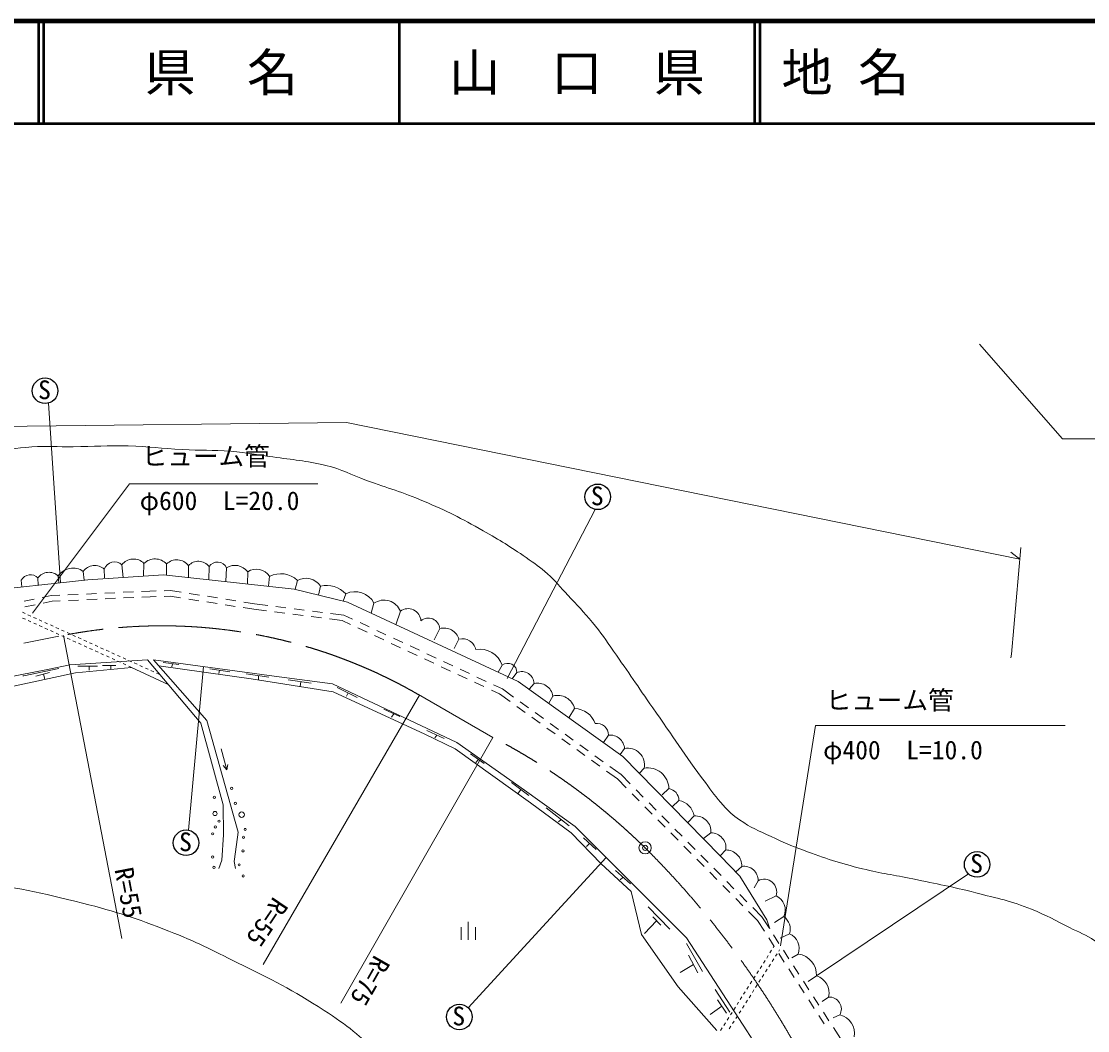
# Model space of a CAD drawing. Units: millimetres, scale not verified. Extents: x 40000 to 680000, y 20000 to 380000.
# Drawn here: x 296076 to 400311, y 281364 to 380000 of the extents above; entities that cross this region are included whole.
import ezdxf
from ezdxf.enums import TextEntityAlignment as Align

# ---------------------------------------------------------------- set-up
doc = ezdxf.new("R2010")
doc.units = ezdxf.units.MM
doc.header["$LTSCALE"] = 1000
doc.header["$PDMODE"] = 32
doc.header["$PDSIZE"] = 500
doc.linetypes.add('CHAIN', pattern=[18.5, 12, -1.5, 3.5, -1.5])
for name, color, linetype, lineweight in [('M-BGD', 7, 'Continuous', 13), ('M-BMK', 2, 'CHAIN', 13), ('M-BMK-SRVR', 3, 'Continuous', 13), ('M-STR-HTXT', 7, 'Continuous', 13), ('M-TTL', 2, 'Continuous', 140), ('M-TTL-LINE', 7, 'Continuous', 50)]:
    doc.layers.add(name, color=color, linetype=linetype, lineweight=lineweight)
doc.layers.add('M-TTL-TXT', color=7, linetype='Continuous')
doc.styles.add('ＭＳ ゴシック', font='')
doc.styles.get('ＭＳ ゴシック').set_extended_font_data('MS Gothic')

msp = doc.modelspace()

# ---------------------------------------------------------------- linework, layer by layer
at = {"layer": 'M-BGD'}
for p, q in [((397839, 339214), (389744, 348437)), ((298731, 342695), (299896, 325138)), ((397839, 339214), (435767, 339214)), ((352173, 332308), (343575, 315772)), ((304176, 326461), (304207, 325631)), ((305904, 326888), (306019, 325654)), ((308054, 327026), (308025, 325784)), ((310275, 326971), (310279, 325877)), ((312414, 326804), (312430, 325644)), ((314431, 326721), (314393, 325431)), ((316133, 326592), (316064, 325250)), ((296076, 325400), (296137, 324729)), ((297696, 325607), (297734, 324903)), ((299683, 325786), (299750, 325122)), ((302132, 326248), (302220, 325390)), ((318205, 326215), (318192, 325019)), ((320343, 325763), (320239, 324797)), ((323065, 325367), (322840, 324502)), ((306026, 324204), (307025, 324250)), ((307824, 324288), (308648, 324326)), ((308648, 324326), (309253, 324341)), ((310053, 324361), (310657, 324376)), ((310657, 324376), (311704, 324212)), ((325326, 324812), (325136, 323932)), ((296345, 323331), (297325, 323531)), ((298108, 323692), (299008, 323876)), ((298197, 323146), (299077, 323326)), ((299008, 323876), (299833, 323914)), ((299077, 323326), (299877, 323364)), ((300632, 323951), (301631, 323998)), ((300676, 323401), (301675, 323448)), ((302430, 324035), (303429, 324082)), ((302474, 323485), (303473, 323532)), ((304228, 324120), (305227, 324166)), ((304272, 323569), (305271, 323616)), ((306070, 323653), (307069, 323700)), ((307868, 323737), (308668, 323775)), ((308668, 323775), (309245, 323789)), ((310044, 323808), (310621, 323823)), ((310621, 323823), (311647, 323662)), ((312437, 323538), (313425, 323383)), ((312494, 324088), (313482, 323933)), ((314215, 323260), (315203, 323105)), ((314272, 323809), (315260, 323655)), ((316051, 323531), (317039, 323376)), ((317829, 323252), (318875, 323088)), ((327806, 324065), (327551, 323332)), ((330547, 323139), (330258, 322162)), ((296179, 322246), (296452, 322122)), ((296434, 322786), (297413, 322986)), ((315994, 322981), (316982, 322826)), ((317772, 322702), (318797, 322542)), ((318797, 322542), (320045, 322382)), ((318875, 323088), (320162, 322924)), ((320839, 322281), (321831, 322154)), ((320955, 322823), (321947, 322696)), ((322741, 322594), (323733, 322468)), ((324526, 322366), (325518, 322239)), ((326312, 322138), (327599, 321974)), ((333137, 322357), (332681, 321038)), ((296195, 321691), (296468, 321568)), ((296725, 321998), (296999, 321874)), ((296741, 321444), (297015, 321320)), ((297272, 321751), (297545, 321627)), ((297288, 321197), (297561, 321073)), ((297819, 321503), (298092, 321380)), ((298365, 321256), (298638, 321132)), ((322625, 322053), (323616, 321926)), ((324410, 321825), (325402, 321698)), ((326195, 321597), (327444, 321437)), ((327444, 321437), (328239, 321067)), ((327599, 321974), (328457, 321574)), ((329182, 321236), (330089, 320814)), ((297835, 320949), (298108, 320826)), ((298381, 320702), (298655, 320578)), ((298912, 321009), (299185, 320885)), ((298928, 320454), (299201, 320331)), ((299458, 320761), (299732, 320638)), ((299474, 320207), (299748, 320083)), ((300005, 320514), (300278, 320390)), ((300552, 320267), (300825, 320143)), ((301098, 320019), (301372, 319895)), ((328965, 320729), (329871, 320307)), ((330814, 320476), (331721, 320054)), ((336969, 320652), (336447, 319562)), ((300021, 319960), (300294, 319836)), ((300568, 319712), (300841, 319589)), ((301114, 319465), (301388, 319341)), ((301645, 319772), (301918, 319648)), ((301661, 319218), (301934, 319094)), ((302192, 319524), (302465, 319401)), ((302208, 318970), (302481, 318847)), ((302738, 319277), (303011, 319153)), ((303285, 319030), (303558, 318906)), ((330596, 319969), (331503, 319547)), ((332228, 319209), (333135, 318787)), ((332446, 319717), (333352, 319295)), ((338854, 319615), (338400, 318697)), ((302754, 318723), (303028, 318599)), ((303301, 318475), (303574, 318352)), ((303831, 318782), (304105, 318659)), ((303848, 318228), (304121, 318104)), ((304378, 318535), (304651, 318411)), ((304394, 317981), (304667, 317857)), ((304925, 318288), (305198, 318164)), ((305471, 318040), (305745, 317916)), ((333860, 318449), (334766, 318027)), ((334078, 318957), (334984, 318535)), ((335709, 318197), (336616, 317775)), ((302719, 316977), (302698, 316605)), ((304811, 317057), (304827, 316670)), ((304941, 317733), (305214, 317610)), ((305487, 317486), (305761, 317362)), ((306018, 317793), (306291, 317669)), ((306034, 317239), (306307, 317115)), ((306565, 317545), (306838, 317422)), ((306581, 316991), (306860, 316865)), ((307111, 317298), (307385, 317174)), ((307658, 317051), (307931, 316927)), ((309935, 317344), (311479, 317151)), ((310860, 317228), (310797, 316923)), ((313888, 316949), (312423, 300951)), ((335492, 317690), (336398, 317268)), ((337123, 316930), (338030, 316508)), ((337341, 317437), (338248, 317015)), ((343092, 317066), (342688, 316395)), ((297495, 315991), (298837, 316356)), ((298238, 316193), (298385, 315721)), ((308204, 316803), (308478, 316680)), ((308751, 316556), (309024, 316432)), ((309298, 316308), (309609, 316167)), ((314490, 316735), (316468, 316439)), ((315441, 316592), (315374, 316254)), ((318040, 316239), (320279, 315897)), ((319268, 316051), (319249, 315646)), ((338755, 316170), (339662, 315748)), ((338973, 316677), (339880, 316255)), ((340605, 315918), (341511, 315496)), ((344514, 316350), (344058, 315760)), ((322160, 315634), (324406, 315320)), ((323401, 315461), (323317, 315003)), ((326951, 314905), (328920, 313920)), ((340387, 315410), (341294, 314988)), ((342237, 315158), (343095, 314758)), ((346200, 315295), (345713, 314724)), ((327863, 314059), (328035, 314363)), ((342019, 314651), (342814, 314280)), ((342814, 314280), (343874, 313516)), ((343095, 314758), (344194, 313965)), ((348046, 314061), (347624, 313358)), ((331518, 312793), (333084, 312064)), ((344523, 313048), (345334, 312463)), ((344843, 313497), (345654, 312912)), ((350156, 312846), (349601, 311944)), ((332489, 312341), (332252, 312013)), ((345982, 311995), (346793, 311409)), ((346303, 312444), (347114, 311859)), ((335700, 310713), (337414, 309911)), ((347442, 310941), (348253, 310356)), ((347762, 311391), (348573, 310806)), ((336685, 310252), (336503, 309969)), ((348902, 309888), (349713, 309303)), ((349222, 310338), (350033, 309753)), ((353478, 310245), (352969, 309534)), ((316161, 306842), (315613, 308916)), ((350362, 308835), (351173, 308250)), ((350682, 309285), (351493, 308700)), ((355044, 308927), (354608, 308362)), ((339984, 308428), (341310, 307475)), ((340731, 307832), (340503, 307557)), ((351821, 307782), (352632, 307197)), ((352142, 308231), (352953, 307646)), ((316161, 306842), (315791, 307262)), ((316161, 306842), (316275, 307390)), ((353281, 306729), (354341, 305965)), ((353601, 307178), (354701, 306385)), ((356946, 307024), (356504, 306514)), ((344004, 305608), (345689, 304332)), ((354341, 305965), (355209, 305088)), ((354701, 306385), (355605, 305472)), ((344902, 304928), (344598, 304524)), ((355772, 304519), (356475, 303809)), ((356168, 304904), (356872, 304193)), ((359376, 305027), (358707, 304420)), ((357434, 303625), (358138, 302914)), ((360361, 303872), (359708, 303247)), ((347372, 303146), (349624, 301396)), ((357038, 303240), (357742, 302530)), ((358701, 302346), (359405, 301635)), ((361840, 302346), (361211, 301714)), ((348853, 301995), (348577, 301760)), ((358305, 301961), (359008, 301251)), ((351015, 300208), (352270, 299056)), ((359571, 300682), (360275, 299972)), ((359968, 301067), (360671, 300356)), ((363479, 300688), (362765, 300130)), ((351611, 299661), (351314, 299362)), ((360838, 299403), (361541, 298693)), ((361234, 299788), (361938, 299077)), ((339762, 283597), (353260, 298276)), ((362104, 298124), (362808, 297414)), ((362501, 298509), (363204, 297798)), ((364936, 299022), (364399, 298464)), ((363767, 297229), (364471, 296519)), ((366504, 297410), (365923, 296882)), ((354152, 297012), (355628, 295725)), ((354897, 296362), (354628, 296115)), ((363371, 296845), (364074, 296135)), ((388653, 296696), (373803, 286712)), ((364637, 295566), (365341, 294856)), ((365034, 295950), (365737, 295240)), ((368105, 296019), (367711, 295324)), ((365904, 294287), (366608, 293577)), ((366300, 294671), (367004, 293961)), ((369846, 294539), (368783, 294011)), ((357363, 293457), (359471, 291269)), ((367170, 293008), (368039, 292132)), ((367567, 293392), (368471, 292479)), ((339757, 290252), (339757, 292002)), ((358171, 292106), (356982, 290860)), ((357793, 292501), (358588, 291670)), ((368039, 292132), (368706, 291097)), ((368471, 292479), (369163, 291407)), ((370618, 292514), (369712, 291946)), ((339057, 290252), (339057, 291477)), ((340457, 290252), (340457, 291477)), ((371168, 290840), (370240, 290392)), ((361088, 289888), (362646, 287144)), ((369140, 290425), (369682, 289585)), ((369596, 290735), (370138, 289895)), ((369256, 288969), (369417, 289222)), ((369579, 289475), (369665, 289610)), ((369789, 288629), (369950, 288882)), ((370111, 289136), (370198, 289271)), ((370115, 288912), (370657, 288072)), ((370572, 289222), (371114, 288382)), ((372015, 288852), (371393, 288471)), ((361781, 287824), (360477, 287032)), ((361295, 288730), (362213, 287020)), ((368290, 287450), (368451, 287703)), ((368612, 287956), (368773, 288210)), ((368934, 288463), (369095, 288716)), ((369145, 287617), (369306, 287870)), ((369467, 288123), (369628, 288376)), ((371548, 287710), (372090, 286870)), ((367645, 286438), (367806, 286691)), ((367967, 286944), (368128, 287197)), ((368500, 286605), (368661, 286858)), ((368822, 287111), (368983, 287364)), ((371091, 287400), (371633, 286560)), ((373803, 286712), (372998, 286161)), ((367000, 285426), (367162, 285679)), ((367323, 285932), (367484, 286185)), ((367855, 285593), (368017, 285846)), ((368178, 286099), (368339, 286352)), ((372067, 285887), (372609, 285047)), ((372524, 286197), (373066, 285357)), ((363907, 285396), (365343, 283165)), ((366356, 284414), (366517, 284667)), ((366678, 284920), (366839, 285173)), ((367211, 284581), (367372, 284834)), ((367533, 285087), (367694, 285340)), ((373499, 284685), (374042, 283844)), ((374988, 284651), (374363, 284202)), ((364558, 283757), (363418, 282938)), ((364140, 284382), (365008, 283084)), ((365711, 283401), (365873, 283655)), ((366034, 283908), (366195, 284161)), ((366566, 283568), (366728, 283821)), ((366889, 284074), (367050, 284328)), ((373043, 284375), (373585, 283534)), ((365067, 282389), (365228, 282642)), ((365389, 282895), (365550, 283148)), ((365922, 282556), (366083, 282809)), ((366244, 283062), (366405, 283315)), ((374018, 282862), (374561, 282022)), ((374475, 283172), (375017, 282332)), ((376083, 282900), (375433, 282609)), ((364422, 281377), (364583, 281630)), ((364745, 281883), (364906, 282136)), ((365277, 281544), (365438, 281797)), ((365600, 282050), (365761, 282303)), ((375451, 281660), (376143, 280588))]:
    msp.add_line(p, q, dxfattribs=at)
for points in [[(291766, 324254), (302590, 325431), (309971, 325911), (322751, 324524), (327948, 323234), (344650, 315485), (354886, 308163), (364399, 298464), (366318, 296471), (368941, 292203), (369228, 291306)], [(250117, 306485), (259589, 308993), (270141, 311010), (277506, 312483), (287097, 314405), (298625, 316662), (300802, 317127), (308408, 317591)], [(301587, 316974), (301702, 316970), (303525, 316983)], [(304009, 317059), (304061, 317055), (305318, 317059)], [(308408, 317591), (313612, 311426), (315792, 303442), (315839, 300485), (315669, 298017), (315378, 297226)], [(308987, 317609), (320786, 316020), (326486, 315267), (338637, 309513), (345262, 304864), (350215, 301321)], [(308987, 317609), (314214, 311668), (317286, 300778), (317002, 298850), (316880, 297890), (317011, 297211)], [(309510, 317014), (318556, 315755), (326562, 314490), (335528, 310343), (338490, 308902), (345839, 303634), (349832, 300703), (352771, 297661), (355673, 294964), (356698, 290769), (360269, 285645), (364070, 281383)], [(251391, 305250), (260085, 307739), (268768, 309585), (274099, 310649), (281125, 312119), (292409, 314426), (301356, 316338), (306860, 316865), (310436, 315188)], [(296234, 316027), (296336, 316027), (299741, 316742)], [(350215, 301321), (354576, 296961), (361100, 290448), (366992, 281354), (371098, 274964), (382189, 252804)]]:
    msp.add_lwpolyline(points, dxfattribs=at)
at = {"layer": 'M-BGD', "lineweight": 25}
for centre in [(298396, 343899), (352424, 333532), (312178, 299725), (389506, 297609), (338889, 282703)]:
    msp.add_circle(centre, 1250, dxfattribs=at)
at = {"layer": 'M-BGD'}
for centre, radius in [((316638, 305041), 106), ((314940, 304174), 106), ((316998, 303579), 106), ((315009, 302582), 206), ((317612, 302470), 268), ((315046, 301271), 106), ((315403, 301840), 106), ((314783, 300593), 106), ((317795, 300257), 106), ((317955, 301030), 106), ((314783, 298333), 106), ((317737, 298930), 106), ((314907, 297317), 106), ((317374, 297564), 106), ((317759, 296486), 106)]:
    msp.add_circle(centre, radius, dxfattribs=at)
for centre, radius, start, end in [((307038, 326047), 1411, 43.91931, 143.45398), ((309137, 325909), 1556, 43.01383, 134.12912), ((311273, 325963), 1418, 36.41812, 134.69367), ((301130, 324836), 1731, 54.62946, 146.71628), ((303248, 325447), 1374, 47.54439, 144.37174), ((305184, 326091), 1074, 47.8978, 159.82875), ((313387, 325916), 1318, 37.65064, 137.62985), ((315247, 326192), 973, 24.2825, 147.00849), ((316966, 325287), 1548, 36.82677, 122.56354), ((319042, 324892), 1566, 33.80016, 122.32078), ((296962, 324906), 1015, 43.69577, 150.88214), ((298766, 324845), 1314, 45.75681, 144.53411), ((321421, 323615), 2403, 46.82428, 116.63805), ((323893, 323858), 1721, 33.63881, 118.73852), ((325893, 322204), 2669, 44.22774, 102.28647), ((328696, 322181), 2085, 27.37737, 115.28094), ((331524, 321694), 1744, 22.34296, 124.06751), ((333887, 321359), 1248, 2.123, 126.92811), ((335865, 320573), 1107, 4.07294, 131.25387), ((337394, 319192), 1521, 16.16378, 106.21083), ((339181, 318291), 1364, 13.84944, 103.88435), ((340881, 316313), 2335, 18.80408, 99.26761), ((343647, 316397), 869, 356.89697, 129.66977), ((344997, 315247), 1204, 2.30419, 113.62752), ((346524, 313781), 1548, 10.42474, 102.06031), ((348522, 312448), 1682, 13.69662, 106.42872), ((350121, 310698), 2148, 18.15033, 89.06262), ((352353, 310260), 1124, 359.25211, 99.80249), ((353630, 308837), 1416, 3.64043, 96.17238), ((355373, 307353), 1608, 348.18692, 101.81308), ((357291, 304967), 2086, 1.6601, 99.51964), ((359145, 303833), 1217, 1.84513, 79.04911), ((359989, 302032), 1878, 9.64027, 78.56377), ((361971, 300837), 1515, 354.37149, 94.97371), ((363497, 299233), 1455, 351.64374, 90.70653), ((364952, 297469), 1553, 357.81527, 90.58774), ((366724, 296045), 1382, 358.91371, 99.13687), ((368690, 294943), 1224, 340.72357, 118.541), ((369220, 293141), 1532, 335.87662, 65.87662), ((369706, 291288), 1529, 342.9614, 53.34688), ((370492, 289377), 1611, 340.98691, 65.21349), ((371751, 286815), 2055, 357.12911, 82.60444), ((373316, 285061), 1721, 346.24135, 73.56977), ((375052, 283473), 1180, 330.95102, 93.08275), ((375677, 281093), 1852, 349.28576, 77.3542)]:
    msp.add_arc(centre, radius, start, end, dxfattribs=at)
for points, knots in [([(263931, 331660), (265187, 331573), (265597, 331527), (266657, 331626), (267483, 331703), (267939, 331805), (268752, 331973), (269714, 332172), (270226, 332409), (271194, 332580), (272491, 332811), (273235, 332821), (274541, 332990), (276126, 333194), (277030, 333220), (278594, 333547), (280453, 333937), (281457, 334316), (283268, 334886), (284860, 335388), (285723, 335757), (287318, 336248), (289506, 336922), (290738, 337296), (292976, 337780), (294572, 338124), (295480, 338288), (297107, 338413), (298676, 338533), (299562, 338412), (301136, 338425), (303242, 338443), (304423, 338550), (306528, 338500), (308595, 338450), (309745, 338260), (311809, 338153), (313663, 338056), (314708, 338132), (316557, 337979), (318164, 337846), (319053, 337665), (320648, 337434), (322676, 337139), (323838, 337087), (325830, 336603), (327443, 336211), (328261, 335709), (329821, 335140), (331994, 334348), (333262, 334032), (335387, 333120), (337726, 332116), (339010, 331479), (341222, 330222), (342907, 329264), (343835, 328693), (345428, 327588), (346270, 327004), (346749, 326680), (347517, 326003), (348358, 325263), (348732, 324746), (349494, 323925), (350450, 322894), (351007, 322334), (351909, 321255), (352781, 320209), (353177, 319550), (353966, 318441), (355487, 316301), (356293, 315071), (357797, 312919), (359797, 310057), (360851, 308405), (362939, 305607), (363598, 304724), (363942, 304204), (364688, 303394), (365256, 302777), (365590, 302428), (366283, 301956), (367405, 301193), (368127, 300912), (369358, 300344), (370577, 299782), (371258, 299454), (372519, 298993), (374740, 298181), (375998, 297744), (378296, 297183), (380205, 296717), (381305, 296595), (383229, 296192), (385631, 295688), (386989, 295454), (389366, 294840), (391521, 294284), (392766, 294057), (394832, 293229), (396326, 292630), (397099, 292150), (398539, 291431), (399513, 290945), (400119, 290769), (401018, 290155), (402544, 289111), (403228, 288266), (404365, 286808), (405223, 285708), (405660, 285019), (406138, 283708), (406519, 282664), (406642, 282031), (406722, 280922), (406802, 279813), (406800, 279179), (406658, 278077), (406560, 277308), (406285, 276923), (406122, 276165), (405820, 274761), (405680, 273966), (405510, 272540), (405368, 271344), (405280, 270669), (405279, 269464), (405278, 268611), (405271, 268111), (405510, 267293), (405663, 266772), (405742, 266561), (406020, 266001)], [0, 0, 0, 0, 1, 1, 1, 2, 2, 2, 3, 3, 3, 4, 4, 4, 5, 5, 5, 6, 6, 6, 7, 7, 7, 8, 8, 8, 9, 9, 9, 10, 10, 10, 11, 11, 11, 12, 12, 12, 13, 13, 13, 14, 14, 14, 15, 15, 15, 16, 16, 16, 17, 17, 17, 18, 18, 18, 19, 19, 19, 20, 20, 20, 21, 21, 21, 22, 22, 22, 23, 23, 23, 24, 24, 24, 25, 25, 25, 26, 26, 26, 27, 27, 27, 28, 28, 28, 29, 29, 29, 30, 30, 30, 31, 31, 31, 32, 32, 32, 33, 33, 33, 34, 34, 34, 35, 35, 35, 36, 36, 36, 37, 37, 37, 38, 38, 38, 39, 39, 39, 40, 40, 40, 41, 41, 41, 42, 42, 42, 43, 43, 43, 44, 44, 44, 44]), ([(273589, 294443), (278407, 295044), (279746, 295243), (283715, 295477), (286688, 295653), (288362, 295889), (291336, 295722), (295584, 295484), (297928, 294831), (302060, 293817), (305424, 292991), (307271, 292351), (310498, 291095), (313194, 290046), (314633, 289281), (317221, 287992), (320599, 286310), (322517, 285385), (325687, 283338), (327970, 281863), (329141, 280859), (331158, 279037), (333524, 276899), (334711, 275542), (336765, 273103), (338992, 270458), (340237, 268962), (342190, 266108), (345179, 261739), (346664, 259160), (349294, 254567), (352688, 248639), (353655, 246493), (357248, 238993)], [0, 0, 0, 0, 1, 1, 1, 2, 2, 2, 3, 3, 3, 4, 4, 4, 5, 5, 5, 6, 6, 6, 7, 7, 7, 8, 8, 8, 9, 9, 9, 10, 10, 10, 11, 11, 11, 11]), ([(95762, 260136), (95868, 260118), (95899, 260116), (95987, 260104), (98833, 259716), (100466, 259927), (103336, 259800), (106013, 259681), (107521, 259710), (110189, 259448), (113524, 259120), (115387, 258858), (118691, 258295), (124210, 257354), (127140, 255972), (132685, 255197), (134259, 254977), (135160, 255019), (136740, 254843), (138685, 254627), (139753, 254348), (141694, 254108), (143877, 253838), (145105, 253702), (147301, 253591), (149967, 253456), (151471, 253321), (154133, 253509), (156218, 253657), (157388, 253797), (159441, 254190), (162630, 254800), (164416, 255212), (167498, 256231), (171182, 257449), (173165, 258381), (176671, 260042), (179142, 261212), (180398, 262127), (182877, 263281), (185815, 264649), (187513, 265352), (190635, 266221), (192548, 266753), (193658, 267158), (195643, 267092), (197569, 267027), (198649, 266741), (200488, 266166), (202308, 265597), (203295, 265090), (204870, 264016), (207697, 262090), (208715, 260306), (210995, 257755), (212218, 256386), (212649, 255393), (213962, 254108), (214744, 253342), (215239, 252934), (216221, 252448), (217375, 251876), (218049, 251519), (219324, 251332), (220365, 251178), (220970, 251289), (222018, 251386), (223190, 251494), (223867, 251539), (224985, 251903), (226698, 252462), (227510, 253174), (228959, 254244), (231779, 256327), (233166, 257771), (235519, 260369), (237389, 262432), (238158, 263822), (239956, 265948), (241555, 267840), (242438, 268919), (244202, 270657), (246641, 273060), (248107, 274326), (250871, 276346), (253184, 278037), (254566, 278884), (257104, 280211), (258981, 281193), (260028, 281813), (262058, 282416), (263998, 282992), (265156, 283095), (267175, 283233), (269913, 283419), (271461, 283216), (274198, 283015), (276697, 282831), (278095, 282663), (280567, 282253), (282647, 281907), (283776, 281527), (285848, 281137), (287976, 280736), (289189, 280631), (291319, 280239), (294106, 279725), (295679, 279474), (298423, 278769), (300722, 278178), (302026, 277850), (304221, 276945), (306260, 276104), (307351, 275499), (309256, 274386), (311220, 273240), (312292, 272531), (314074, 271120), (315636, 269884), (316440, 269092), (317786, 267623), (319443, 265814), (320265, 264698), (321676, 262692), (323269, 260428), (324051, 259083), (325505, 256728), (327266, 253873), (327939, 252073), (329892, 249346), (331808, 246670), (333172, 245394), (335256, 242846), (337674, 239889), (338748, 237987), (341399, 235237), (342834, 233748), (343355, 233214), (345210, 231562)], [0, 0, 0, 0, 1, 1, 1, 2, 2, 2, 3, 3, 3, 4, 4, 4, 5, 5, 5, 6, 6, 6, 7, 7, 7, 8, 8, 8, 9, 9, 9, 10, 10, 10, 11, 11, 11, 12, 12, 12, 13, 13, 13, 14, 14, 14, 15, 15, 15, 16, 16, 16, 17, 17, 17, 18, 18, 18, 19, 19, 19, 20, 20, 20, 21, 21, 21, 22, 22, 22, 23, 23, 23, 24, 24, 24, 25, 25, 25, 26, 26, 26, 27, 27, 27, 28, 28, 28, 29, 29, 29, 30, 30, 30, 31, 31, 31, 32, 32, 32, 33, 33, 33, 34, 34, 34, 35, 35, 35, 36, 36, 36, 37, 37, 37, 38, 38, 38, 39, 39, 39, 40, 40, 40, 41, 41, 41, 42, 42, 42, 43, 43, 43, 44, 44, 44, 45, 45, 45, 46, 46, 46, 46])]:
    msp.add_open_spline(points, degree=3, knots=knots, dxfattribs=at)
at = {"layer": 'M-BMK'}
for p, q in [((264913, 313025), (300212, 319994)), ((334891, 314207), (342164, 310028))]:
    msp.add_line(p, q, dxfattribs=at)
for centre, radius, start, end in [((309830, 270833), 50094, 59.98232, 101.06995), ((313636, 255033), 61954, 45.51047, 62.58217), ((294910, 236719), 88143, 27.94854, 45.16982)]:
    msp.add_arc(centre, radius, start, end, dxfattribs=at)
at = {"layer": 'M-BMK-SRVR'}
msp.add_circle((357052, 299230), 600, dxfattribs=at)
msp.add_point((357052, 299230), dxfattribs=at)
at = {"layer": 'M-STR-HTXT'}
for p, q in [((77645, 337987), (327849, 340801)), ((393684, 327425), (327849, 340801)), ((393684, 327425), (392804, 328114)), ((300212, 319994), (305913, 290361)), ((335000, 314145), (319728, 287837)), ((342164, 310028), (327312, 284036))]:
    msp.add_line(p, q, dxfattribs=at)
for points in [[(297161, 322148), (306637, 334799), (325053, 334799)], [(392795, 317799), (392861, 318163), (393787, 328585)], [(370289, 289662), (373720, 311178), (398109, 311178)]]:
    msp.add_lwpolyline(points, dxfattribs=at)
at = {"layer": 'M-TTL'}
msp.add_line((680000, 380000), (40000, 380000), dxfattribs=at)
at = {"layer": 'M-TTL-LINE'}
for p, q in [((297750, 380000), (297750, 370000)), ((298250, 380000), (298250, 370000)), ((333000, 380000), (333000, 370000)), ((367750, 380000), (367750, 370000)), ((368250, 380000), (368250, 370000)), ((40000, 370000), (680000, 370000))]:
    msp.add_line(p, q, dxfattribs=at)

# ---------------------------------------------------------------- texts
at = {"layer": 'M-BGD', "style": 'ＭＳ ゴシック'}
for p in [(297717, 342526), (351746, 332159), (311499, 298352), (388827, 296236), (338211, 281329)]:
    msp.add_text('S', height=1833, dxfattribs=at).set_placement(p, align=Align.BOTTOM_LEFT)
at = {"layer": 'M-STR-HTXT', "style": 'ＭＳ ゴシック'}
for s, p in [('ヒューム管', (307848, 336040)), ('φ600\u3000L=20.0', (307643, 331688)), ('ヒューム管', (374705, 312196)), ('φ400\u3000L=10.0', (374445, 307327))]:
    msp.add_text(s, height=1833, dxfattribs=at).set_placement(p, align=Align.BOTTOM_LEFT)
for s, rotation, p in [('R=55', 280.889, (306549, 294850)), ('R=55', 236.071, (320103, 291961)), ('R=75', 240.256, (330166, 286232))]:
    msp.add_text(s, height=1833, rotation=rotation, dxfattribs=at).set_placement(p, align=Align.MIDDLE_CENTER)
at = {"layer": 'M-TTL-TXT', "style": 'ＭＳ ゴシック'}
for s, p in [('県\u3000名', (315625, 375000)), ('山\u3000口\u3000県', (350375, 375000))]:
    msp.add_text(s, height=3666, dxfattribs=at).set_placement(p, align=Align.MIDDLE_CENTER)
msp.add_text('地 名', height=3666, dxfattribs=at).set_placement((370380, 375000), align=Align.MIDDLE_LEFT)

doc.saveas('drawing.dxf')
